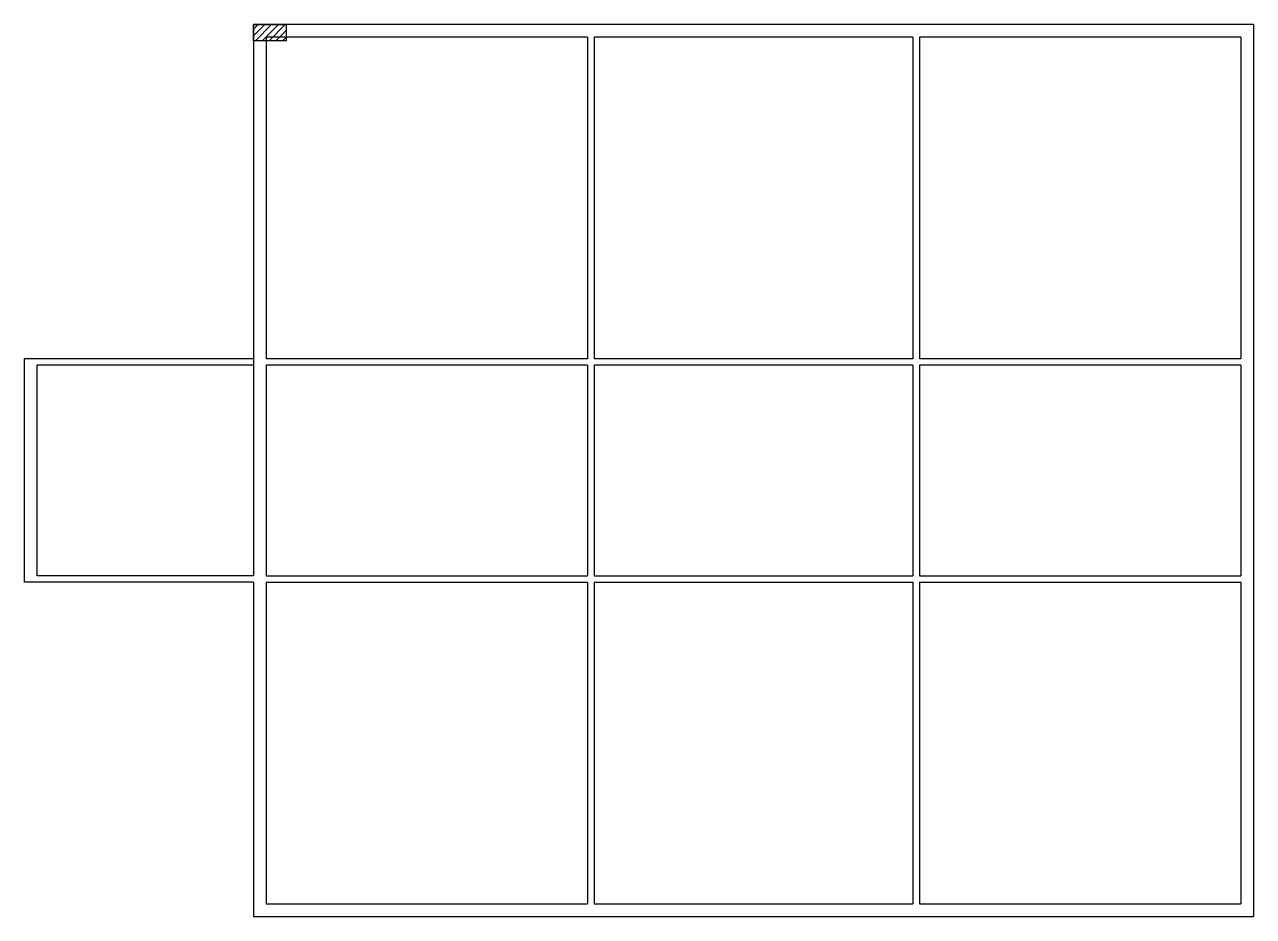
# Model space of a CAD drawing. Header units: metres. Extents: x 2372 to 4243, y 1738 to 2323.
# Drawn here: x 2372.1 to 2394.8, y 1738.43 to 1754.9 of the extents above.
import ezdxf

# ---------------------------------------------------------------- set-up
doc = ezdxf.new("R2010")
doc.units = ezdxf.units.M
doc.layers.add('Column', color=7, linetype='Continuous')

msp = doc.modelspace()

# ---------------------------------------------------------------- hatches: boundary and pattern name
at = {"layer": 'Column', "true_color": 0xed1f24, "transparency": 33554687}
h = msp.add_hatch(dxfattribs=at)
h.set_pattern_fill('ANSI31', color=240, scale=0.028)
h.set_pattern_definition([(45, (-1815.36199, -531.66119), (-0.0628617928, 0.0628617928), [])])
h.paths.add_polyline_path([(2376.92821, 1754.89646), (2376.32821, 1754.89646), (2376.32821, 1754.59646), (2376.92821, 1754.59646)])

# ---------------------------------------------------------------- linework, layer by layer
for p, q in [((2394.79821, 1754.89646), (2376.32821, 1754.89646)), ((2376.32821, 1754.89646), (2376.32821, 1744.71646)), ((2394.79821, 1754.89646), (2394.79821, 1738.42646)), ((2376.55821, 1754.66646), (2376.55821, 1748.72646)), ((2382.49821, 1754.66646), (2376.55821, 1754.66646)), ((2382.49821, 1754.66646), (2382.49821, 1748.72646)), ((2382.61821, 1754.66646), (2382.61821, 1748.72646)), ((2388.50821, 1754.66646), (2382.61821, 1754.66646)), ((2388.50821, 1754.66646), (2388.50821, 1748.72646)), ((2394.56821, 1754.66646), (2388.62821, 1754.66646)), ((2388.62821, 1754.66646), (2388.62821, 1748.72646)), ((2394.56821, 1754.66646), (2394.56821, 1748.72646)), ((2376.32821, 1748.72646), (2372.09821, 1748.72646)), ((2372.09821, 1744.59646), (2372.09821, 1748.72646)), ((2376.32821, 1748.60646), (2372.32821, 1748.60646)), ((2372.32821, 1744.71646), (2372.32821, 1748.60646)), ((2382.49821, 1748.72646), (2376.55821, 1748.72646)), ((2376.55821, 1748.60646), (2376.55821, 1744.71646)), ((2382.49821, 1748.60646), (2376.55821, 1748.60646)), ((2382.49821, 1748.60646), (2382.49821, 1744.71646)), ((2388.50821, 1748.72646), (2382.61821, 1748.72646)), ((2382.61821, 1748.60646), (2382.61821, 1744.71646)), ((2388.50821, 1748.60646), (2382.61821, 1748.60646)), ((2388.50821, 1748.60646), (2388.50821, 1744.71646)), ((2394.56821, 1748.72646), (2388.62821, 1748.72646)), ((2394.56821, 1748.60646), (2388.62821, 1748.60646)), ((2388.62821, 1748.60646), (2388.62821, 1744.71646)), ((2394.56821, 1748.60646), (2394.56821, 1744.71646)), ((2376.32821, 1744.59646), (2372.09821, 1744.59646)), ((2376.32821, 1744.71646), (2372.32821, 1744.71646)), ((2376.32821, 1744.59646), (2376.32821, 1738.42646)), ((2376.55821, 1744.71646), (2382.49821, 1744.71646)), ((2376.55821, 1744.59646), (2382.49821, 1744.59646)), ((2376.55821, 1744.59646), (2376.55821, 1738.65646)), ((2382.49821, 1744.59646), (2382.49821, 1738.65646)), ((2382.61821, 1744.71646), (2388.50821, 1744.71646)), ((2382.61821, 1744.59646), (2388.50821, 1744.59646)), ((2382.61821, 1744.59646), (2382.61821, 1738.65646)), ((2388.50821, 1744.59646), (2388.50821, 1738.65646)), ((2388.62821, 1744.71646), (2394.56821, 1744.71646)), ((2388.62821, 1744.59646), (2394.56821, 1744.59646)), ((2388.62821, 1744.59646), (2388.62821, 1738.65646)), ((2394.56821, 1744.59646), (2394.56821, 1738.65646)), ((2376.55821, 1738.65646), (2382.49821, 1738.65646)), ((2382.61821, 1738.65646), (2388.50821, 1738.65646)), ((2388.62821, 1738.65646), (2394.56821, 1738.65646)), ((2376.32821, 1738.42646), (2394.79821, 1738.42646))]:
    msp.add_line(p, q)
at = {"layer": 'Column', "color": 7, "true_color": 0xffffff}
msp.add_lwpolyline([(2376.32821, 1754.89646), (2376.92821, 1754.89646), (2376.92821, 1754.59646), (2376.32821, 1754.59646)], close=True, dxfattribs=at)

doc.saveas('drawing.dxf')
